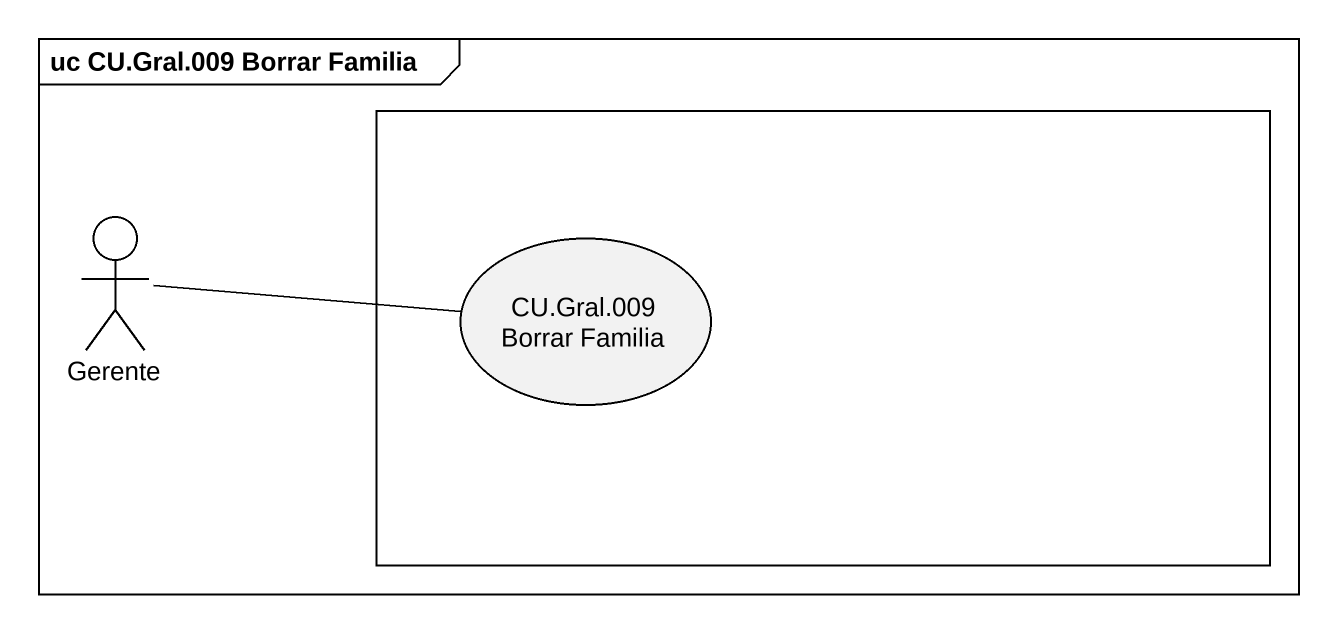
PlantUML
@startuml
mainframe uc CU.Gral.009 Borrar Familia
rectangle " " as rectangle1 {
  usecase "CU.Gral.009 Borrar Familia" as CU_Gral_009_Borrar_Familia
}
actor Gerente
Gerente -right- CU_Gral_009_Borrar_Familia
@enduml
